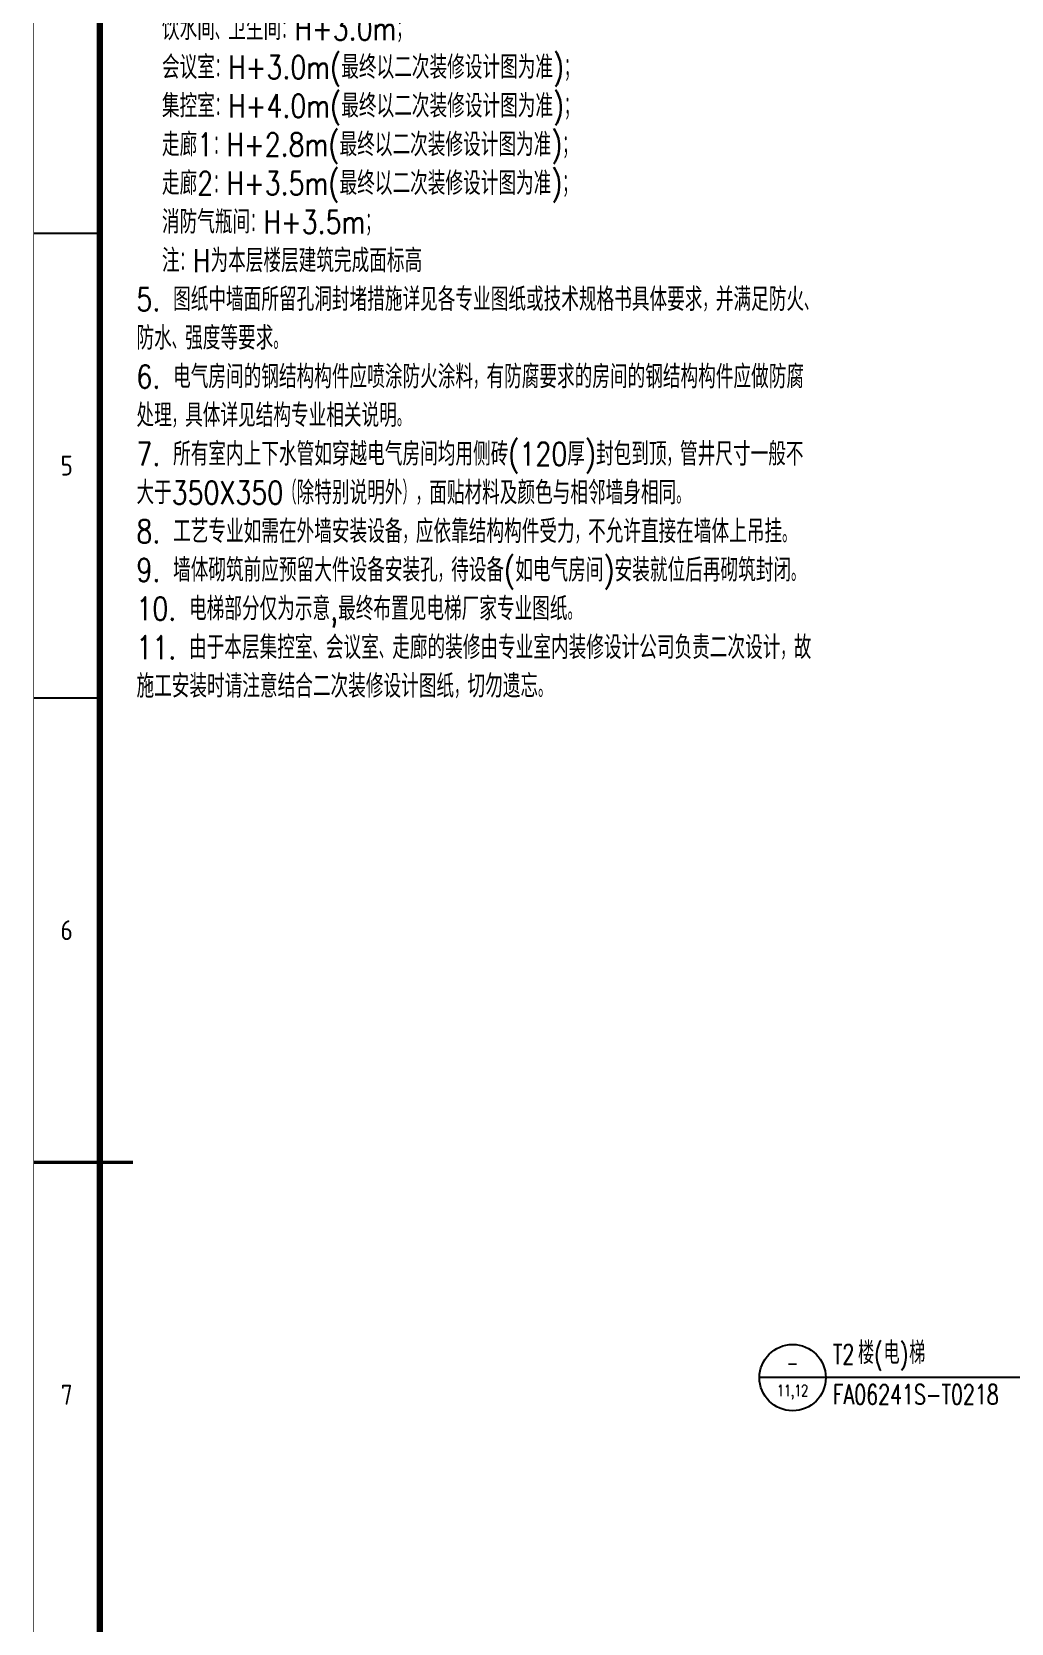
# Model space of a CAD drawing. Extents: x -93062 to 326984, y -142534 to 91021.
# Drawn here: x 2810 to 17573, y 41996 to 66001 of the extents above; entities that cross this region are included whole.
import ezdxf
from ezdxf.enums import TextEntityAlignment as Align

# ---------------------------------------------------------------- set-up
doc = ezdxf.new("R2010")
doc.units = 0
doc.header["$LTSCALE"] = 1000
doc.header["$MEASUREMENT"] = 0
doc.layers.get('0').update_dxf_attribs({"color": 8})
for name, color, linetype in [('DIM_IDEN', 8, 'Continuous'), ('PUB_TEXT', 8, 'Continuous'), ('TEXT', 8, 'Continuous')]:
    doc.layers.add(name, color=color, linetype=linetype)
doc.styles.add('_TCH_DIM', font='SIMPLEX', dxfattribs={"bigfont": 'GBCBIG'})
doc.styles.add('_TCH_LABEL', font='COMPLEX', dxfattribs={"bigfont": 'GBCBIG'})
doc.styles.get("Standard").update_dxf_attribs({"font": 'gbenor.shx', "bigfont": 'gbcbig.shx'})
doc.styles.add('TK', font='GEDITXT.SHX', dxfattribs={"width": 0.85, "height": 3.5, "bigfont": 'DXT.SHX'})

# ---------------------------------------------------------------- blocks, each defined once
blk = doc.blocks.new('GEDI_WK_A1_V')
at = {"color": 3}
for p, q in [((0, 560.67), (10, 560.67)), ((0, 490.58), (10, 490.58)), ((0, 420.5), (10, 420.5))]:
    blk.add_line(p, q, dxfattribs=at)
for points, const_width in [([(0, 841), (0, 0), (594, 0), (594, 841)], 0.1), ([(10, 816), (10, 10), (584, 10), (584, 816)], 1)]:
    blk.add_lwpolyline(points, close=True, dxfattribs=dict(at, const_width=const_width))
at = {"color": 3, "const_width": 0.5}
blk.add_lwpolyline([(0, 420.5), (15, 420.5)], dxfattribs=at)
at = {"color": 3}
for s, p in [('5', (5, 525.62)), ('6', (5, 455.54)), ('7', (5, 385.46))]:
    blk.add_text(s, height=3, dxfattribs=at).set_placement(p, align=Align.MIDDLE)
blk = doc.blocks.new('A$C711966D6')
blk.add_blockref('GEDI_WK_A1_V', (0, 0))
at = {"style": 'TK', "width": 0.85}
for tag, height, p in [('PROJECTNAME', 4.75, (529, 44)), ('PHASE', 4, (571, 44)), ('DRAWINGNAME', 4.75, (539, 31))]:
    blk.add_attdef(tag, text='', height=height, dxfattribs=at).set_placement(p, align=Align.MIDDLE_CENTER)
for tag, p, height in [('APPROVE', (416, 32.75), 3.5), ('DESIGN', (461, 32.75), 3.5), ('REVIEW1', (416, 25.75), 3.5), ('DRAW', (461, 25.75), 3.5), ('REVIEW2', (416, 18.75), 3.5), ('PROPORTION', (461, 18.75), 3.5), ('DRAWINGNUMBER', (511, 18.5), 4), ('CHECK', (416, 11.75), 3.5), ('DATE', (461, 11.75), 3.5), ('VERSION', (577, 11.75), 3.5)]:
    blk.add_attdef(tag, p, '', height=height, dxfattribs=at)
blk = doc.blocks.new('是飞洒发时')
at = {"xscale": 100, "yscale": 100, "zscale": 100}
blk.add_blockref('A$C711966D6', (0, 0), dxfattribs=at)

msp = doc.modelspace()

# ---------------------------------------------------------------- linework, layer by layer
at = {"layer": 'DIM_IDEN'}
for p, q in [((14778.7, 45700), (13778.7, 45700)), ((24418.8, 45700), (14778.7, 45700))]:
    msp.add_line(p, q, dxfattribs=at)
msp.add_circle((14278.7, 45700), 500, dxfattribs=at)

# ---------------------------------------------------------------- block references
msp.add_blockref('是飞洒发时', (2835.5, 6896))

# ---------------------------------------------------------------- texts
at = {"layer": 'PUB_TEXT', "style": '_TCH_DIM', "width": 0.705882}
for s, p in [('T2', (14883.7, 45904.2)), ('(', (15509.4, 45904.2)), (')', (15895.1, 45904.2)), ('FA06241S-T0218', (14883.7, 45297.5))]:
    msp.add_text(s, height=297.5, dxfattribs=at).set_placement(p)
at = {"layer": 'PUB_TEXT', "style": '_TCH_DIM'}
for s, p in [('楼', (15263.7, 45904.2)), ('电', (15649.4, 45904.2)), ('梯', (16035.1, 45904.2))]:
    msp.add_text(s, height=337.6, dxfattribs=at).set_placement(p)
at = {"layer": 'PUB_TEXT', "style": '_TCH_LABEL'}
for s, height, width, p, p2 in [('-', 261, 0.777778, (14191.7, 45792.5), (14365.7, 45792.5)), ('11,12', 171.51, 0.84, (14045.4, 45420.2), (14511.9, 45420.2))]:
    msp.add_text(s, height=height, dxfattribs=dict(at, width=width)).set_placement(p, p2, align=Align.FIT)
at = {"layer": 'TEXT', "insert": (4387.5, 71893.1), "char_height": 360, "width": 10270.182, "attachment_point": 1}
msp.add_mtext('{\\Fgeditxt,dxt|c134;\\H1.6667x;\\W0.8;设计说明\\Fsimplex,gbcbig|c134;：\\Fgeditxt,dxt|c134;\\P\\H0.58332x;1. 图中有关设备布置\\Fsimplex,gbcbig|c134;、\\Fgeditxt,dxt|c134;设备基础,沟道,坑位,楼面开孔等仅为示意,详见工艺及结构图纸\\Fsimplex,gbcbig|c134;。\\Fgeditxt,dxt|c134;\\P2. 所有平面图中未有标注的门\\Fsimplex,gbcbig|c134;，\\Fgeditxt,dxt|c134;或居中布置\\Fsimplex,gbcbig|c134;，\\Fgeditxt,dxt|c134;或门垛240\\Fsimplex,gbcbig|c134;；\\Fgeditxt,dxt|c134;所有平面图中未有标注的构造柱\\Fsimplex,gbcbig|c134;，\\Fgeditxt,dxt|c134;或居中布置\\Fsimplex,gbcbig|c134;，\\Fgeditxt,dxt|c134;或端头布置\\Fsimplex,gbcbig|c134;。\\Fgeditxt,dxt|c134;\\P3. 图例说明\\Fgbenor,gbcbig|c134;：\\Fgeditxt,dxt|c134;\\P   "   "\\Fsimplex,gbcbig|c134;：\\Fgeditxt,dxt|c134;消火栓\\Fsimplex,gbcbig|c134;。\\Fgeditxt,dxt|c134;\\P      消火栓位置\\Fsimplex,gbcbig|c134;、\\Fgeditxt,dxt|c134;大小及数量详见水工工艺图纸\\Fsimplex,gbcbig|c134;。\\Fgeditxt,dxt|c134;\\P4. 吊顶高度说明\\Fsimplex,gbcbig|c134;：\\Fgeditxt,dxt|c134;\\P  工程师室\\Fsimplex,gbcbig|c134;、\\Fgeditxt,dxt|c134;SIS室\\Fsimplex,gbcbig|c134;、\\Fgeditxt,dxt|c134;工作票室\\Fsimplex,gbcbig|c134;、\\Fgeditxt,dxt|c134;电气工程师室\\Fsimplex,gbcbig|c134;、\\Fgeditxt,dxt|c134;交接班室\\Fsimplex,gbcbig|c134;：\\Fgeditxt,dxt|c134;H+3.0m\\Fsimplex,gbcbig|c134;；\\Fgeditxt,dxt|c134;\\P  饮水间\\Fsimplex,gbcbig|c134;、\\Fgeditxt,dxt|c134;卫生间\\Fsimplex,gbcbig|c134;：\\Fgeditxt,dxt|c134;H+3.0m\\Fsimplex,gbcbig|c134;；\\Fgeditxt,dxt|c134;\\P  会议室\\Fsimplex,gbcbig|c134;：\\Fgeditxt,dxt|c134;H+3.0m(最终以二次装修设计图为准)\\Fsimplex,gbcbig|c134;；\\Fgeditxt,dxt|c134; \\P  集控室\\Fsimplex,gbcbig|c134;：\\Fgeditxt,dxt|c134;H+4.0m(最终以二次装修设计图为准)\\Fsimplex,gbcbig|c134;；\\Fgeditxt,dxt|c134; \\P  走廊1\\Fsimplex,gbcbig|c134;：\\Fgeditxt,dxt|c134;H+2.8m(最终以二次装修设计图为准)\\Fsimplex,gbcbig|c134;；\\Fgeditxt,dxt|c134;\\P  走廊2\\Fsimplex,gbcbig|c134;：\\Fgeditxt,dxt|c134;H+3.5m(最终以二次装修设计图为准)\\Fsimplex,gbcbig|c134;；\\Fgeditxt,dxt|c134; \\P  消防气瓶间\\Fsimplex,gbcbig|c134;：\\Fgeditxt,dxt|c134;H+3.5m\\Fsimplex,gbcbig|c134;；\\Fgeditxt,dxt|c134; \\P  注\\Fsimplex,gbcbig|c134;：\\Fgeditxt,dxt|c134;H为本层楼层建筑完成面标高\\P5. 图纸中墙面所留孔洞封堵措施详见各专业图纸或技术规格书具体要求\\Fsimplex,gbcbig|c134;，\\Fgeditxt,dxt|c134;并满足防火\\Fsimplex,gbcbig|c134;、\\Fgeditxt,dxt|c134;防水\\Fsimplex,gbcbig|c134;、\\Fgeditxt,dxt|c134;强度等要求\\Fsimplex,gbcbig|c134;。\\Fgeditxt,dxt|c134;\\P6. 电气房间的钢结构构件应喷涂防火涂料\\Fsimplex,gbcbig|c134;，\\Fgeditxt,dxt|c134;有防腐要求的房间的钢结构构件应做防腐处理\\Fsimplex,gbcbig|c134;，\\Fgeditxt,dxt|c134;具体详见结构专业相关说明\\Fsimplex,gbcbig|c134;。\\Fgeditxt,dxt|c134;\\P7. 所有室内上下水管如穿越电气房间均用侧砖(120厚)封包到顶\\Fsimplex,gbcbig|c134;，\\Fgeditxt,dxt|c134;\\H1x;管井尺寸一般不大于350X350\\Fsimplex,gbcbig|c134;（\\Fgeditxt,dxt|c134;除特别说明外\\Fsimplex,gbcbig|c134;），\\Fgeditxt,dxt|c134;\\H1x;面贴材料及颜色与相邻墙身相同\\Fsimplex,gbcbig|c134;。\\Fgeditxt,dxt|c134;\\P8. 工艺专业如需在外墙安装设备\\Fsimplex,gbcbig|c134;，\\Fgeditxt,dxt|c134;应依靠结构构件受力\\Fsimplex,gbcbig|c134;，\\Fgeditxt,dxt|c134;不允许直接在墙体上吊挂\\Fsimplex,gbcbig|c134;。\\Fgeditxt,dxt|c134;\\P9. 墙体砌筑前应预留大件设备安装孔\\Fsimplex,gbcbig|c134;，\\Fgeditxt,dxt|c134;待设备(如电气房间)安装就位后再砌筑封闭\\Fsimplex,gbcbig|c134;。\\Fgeditxt,dxt|c134;\\P10. 电梯部分仅为示意,最终布置见电梯厂家专业图纸\\Fsimplex,gbcbig|c134;。\\Fgeditxt,dxt|c134;\\P11. 由于本层集控室\\Fsimplex,gbcbig|c134;、\\Fgeditxt,dxt|c134;会议室\\Fsimplex,gbcbig|c134;、\\Fgeditxt,dxt|c134;走廊的装修由专业室内装修设计公司负责二次设计\\Fsimplex,gbcbig|c134;，\\Fgeditxt,dxt|c134;故施工安装时请注意结合二次装修设计图纸\\Fsimplex,gbcbig|c134;，\\Fgeditxt,dxt|c134;切勿遗忘\\Fsimplex,gbcbig|c134;。}', dxfattribs=at)

doc.saveas('drawing.dxf')
